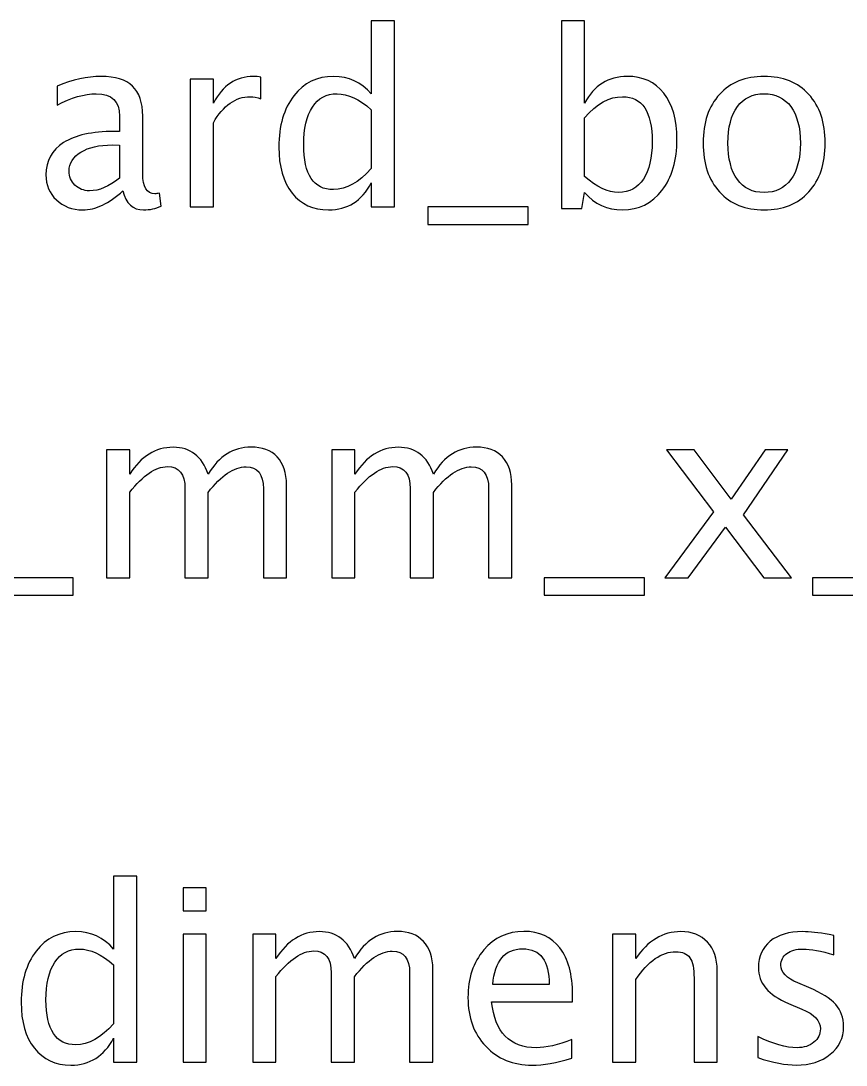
# Model space of a CAD drawing. Header units: centimetres. Extents: x -21.1 to 20.5, y -19 to 20.1.
# Drawn here: x -0.81 to 3.53, y 14.66 to 20.15 of the extents above; entities that cross this region are included whole.
import ezdxf

# ---------------------------------------------------------------- set-up
doc = ezdxf.new("R2010")
doc.units = ezdxf.units.CM
doc.header["$MEASUREMENT"] = 0
doc.layers.add('Layer 1', color=7, linetype='Continuous')

msp = doc.modelspace()

# ---------------------------------------------------------------- linework, layer by layer
at = {"layer": 'Layer 1'}
for points, knots in [([(1.03008, 19.17044), (1.03008, 19.17044), (1.03008, 19.29681), (1.03008, 19.29681), (1.03008, 19.29681), (0.98034, 19.2024), (0.90541, 19.1552), (0.80529, 19.1552), (0.80529, 19.1552), (0.72401, 19.1552), (0.66009, 19.18462), (0.61352, 19.24368), (0.61352, 19.24368), (0.56695, 19.30273), (0.54367, 19.38338), (0.54367, 19.48561), (0.54367, 19.48561), (0.54367, 19.59737), (0.57013, 19.68733), (0.62283, 19.75549), (0.62283, 19.75549), (0.67575, 19.82343), (0.74518, 19.85751), (0.83133, 19.85751), (0.83133, 19.85751), (0.91112, 19.85751), (0.97759, 19.82703), (1.03008, 19.76586), (1.03008, 19.76586), (1.03008, 19.76586), (1.03008, 20.14961), (1.03008, 20.14961), (1.03008, 20.14961), (1.03008, 20.14961), (1.152, 20.14961), (1.152, 20.14961), (1.152, 20.14961), (1.152, 20.14961), (1.152, 19.17044), (1.152, 19.17044), (1.152, 19.17044), (1.152, 19.17044), (1.03008, 19.17044), (1.03008, 19.17044)], [0, 0, 0, 0, 0.0833333, 0.0833333, 0.0833333, 0.0833333, 0.1666667, 0.1666667, 0.1666667, 0.1666667, 0.25, 0.25, 0.25, 0.25, 0.3333333, 0.3333333, 0.3333333, 0.3333333, 0.4166667, 0.4166667, 0.4166667, 0.4166667, 0.5, 0.5, 0.5, 0.5, 0.5833333, 0.5833333, 0.5833333, 0.5833333, 0.6666667, 0.6666667, 0.6666667, 0.6666667, 0.75, 0.75, 0.75, 0.75, 0.8333333, 0.8333333, 0.8333333, 0.8333333, 1, 1, 1, 1]), ([(2.03126, 19.16282), (2.03126, 19.16282), (2.03126, 20.14961), (2.03126, 20.14961), (2.03126, 20.14961), (2.03126, 20.14961), (2.15318, 20.14961), (2.15318, 20.14961), (2.15318, 20.14961), (2.15318, 20.14961), (2.15318, 19.71633), (2.15318, 19.71633), (2.15318, 19.71633), (2.20313, 19.81052), (2.27828, 19.85751), (2.37839, 19.85751), (2.37839, 19.85751), (2.45946, 19.85751), (2.52317, 19.82809), (2.56974, 19.76903), (2.56974, 19.76903), (2.61631, 19.70998), (2.63959, 19.62933), (2.63959, 19.5271), (2.63959, 19.5271), (2.63959, 19.41576), (2.61313, 19.3258), (2.56043, 19.25765), (2.56043, 19.25765), (2.50772, 19.18928), (2.4383, 19.1552), (2.35236, 19.1552), (2.35236, 19.1552), (2.27256, 19.1552), (2.2061, 19.18568), (2.15318, 19.24685), (2.15318, 19.24685), (2.15318, 19.24685), (2.13836, 19.16282), (2.13836, 19.16282), (2.13836, 19.16282), (2.13836, 19.16282), (2.03126, 19.16282), (2.03126, 19.16282)], [0, 0, 0, 0, 0.0833333, 0.0833333, 0.0833333, 0.0833333, 0.1666667, 0.1666667, 0.1666667, 0.1666667, 0.25, 0.25, 0.25, 0.25, 0.3333333, 0.3333333, 0.3333333, 0.3333333, 0.4166667, 0.4166667, 0.4166667, 0.4166667, 0.5, 0.5, 0.5, 0.5, 0.5833333, 0.5833333, 0.5833333, 0.5833333, 0.6666667, 0.6666667, 0.6666667, 0.6666667, 0.75, 0.75, 0.75, 0.75, 0.8333333, 0.8333333, 0.8333333, 0.8333333, 1, 1, 1, 1]), ([(-0.27696, 19.25617), (-0.35019, 19.18886), (-0.42068, 19.1552), (-0.48841, 19.1552), (-0.48841, 19.1552), (-0.54408, 19.1552), (-0.59044, 19.17256), (-0.62705, 19.20748), (-0.62705, 19.20748), (-0.66388, 19.24241), (-0.6823, 19.28643), (-0.6823, 19.33956), (-0.6823, 19.33956), (-0.6823, 19.41301), (-0.6514, 19.46953), (-0.58959, 19.5089), (-0.58959, 19.5089), (-0.52778, 19.54827), (-0.43909, 19.56795), (-0.32352, 19.56795), (-0.32352, 19.56795), (-0.32352, 19.56795), (-0.29495, 19.56795), (-0.29495, 19.56795), (-0.29495, 19.56795), (-0.29495, 19.56795), (-0.29495, 19.64902), (-0.29495, 19.64902), (-0.29495, 19.64902), (-0.29495, 19.72712), (-0.33559, 19.76607), (-0.41708, 19.76607), (-0.41708, 19.76607), (-0.48016, 19.76607), (-0.54916, 19.74617), (-0.62388, 19.70638), (-0.62388, 19.70638), (-0.62388, 19.70638), (-0.62388, 19.80671), (-0.62388, 19.80671), (-0.62388, 19.80671), (-0.54175, 19.84058), (-0.46428, 19.85751), (-0.39168, 19.85751), (-0.39168, 19.85751), (-0.31696, 19.85751), (-0.26172, 19.84058), (-0.22637, 19.8065), (-0.22637, 19.8065), (-0.19081, 19.77242), (-0.17303, 19.71993), (-0.17303, 19.64902), (-0.17303, 19.64902), (-0.17303, 19.64902), (-0.17303, 19.34485), (-0.17303, 19.34485), (-0.17303, 19.34485), (-0.17303, 19.27522), (-0.15165, 19.24029), (-0.10868, 19.24029), (-0.10868, 19.24029), (-0.10339, 19.24029), (-0.09556, 19.24114), (-0.08519, 19.24283), (-0.08519, 19.24283), (-0.08519, 19.24283), (-0.07651, 19.1751), (-0.07651, 19.1751), (-0.07651, 19.1751), (-0.10424, 19.16176), (-0.13472, 19.1552), (-0.16816, 19.1552), (-0.16816, 19.1552), (-0.2251, 19.1552), (-0.26129, 19.18886), (-0.27696, 19.25617)], [0, 0, 0, 0, 0.05, 0.05, 0.05, 0.05, 0.1, 0.1, 0.1, 0.1, 0.15, 0.15, 0.15, 0.15, 0.2, 0.2, 0.2, 0.2, 0.25, 0.25, 0.25, 0.25, 0.3, 0.3, 0.3, 0.3, 0.35, 0.35, 0.35, 0.35, 0.4, 0.4, 0.4, 0.4, 0.45, 0.45, 0.45, 0.45, 0.5, 0.5, 0.5, 0.5, 0.55, 0.55, 0.55, 0.55, 0.6, 0.6, 0.6, 0.6, 0.65, 0.65, 0.65, 0.65, 0.7, 0.7, 0.7, 0.7, 0.75, 0.75, 0.75, 0.75, 0.8, 0.8, 0.8, 0.8, 0.85, 0.85, 0.85, 0.85, 0.9, 0.9, 0.9, 0.9, 1, 1, 1, 1]), ([(0.07737, 19.17044), (0.07737, 19.17044), (0.07737, 19.84354), (0.07737, 19.84354), (0.07737, 19.84354), (0.07737, 19.84354), (0.19929, 19.84354), (0.19929, 19.84354), (0.19929, 19.84354), (0.19929, 19.84354), (0.19929, 19.71633), (0.19929, 19.71633), (0.19929, 19.71633), (0.24776, 19.81052), (0.31804, 19.85751), (0.41032, 19.85751), (0.41032, 19.85751), (0.42281, 19.85751), (0.43593, 19.85645), (0.44948, 19.85434), (0.44948, 19.85434), (0.44948, 19.85434), (0.44948, 19.74025), (0.44948, 19.74025), (0.44948, 19.74025), (0.42831, 19.74723), (0.40969, 19.75083), (0.3936, 19.75083), (0.3936, 19.75083), (0.31613, 19.75083), (0.25136, 19.70511), (0.19929, 19.61346), (0.19929, 19.61346), (0.19929, 19.61346), (0.19929, 19.17044), (0.19929, 19.17044), (0.19929, 19.17044), (0.19929, 19.17044), (0.07737, 19.17044), (0.07737, 19.17044)], [0, 0, 0, 0, 0.0909091, 0.0909091, 0.0909091, 0.0909091, 0.1818182, 0.1818182, 0.1818182, 0.1818182, 0.2727273, 0.2727273, 0.2727273, 0.2727273, 0.3636364, 0.3636364, 0.3636364, 0.3636364, 0.4545455, 0.4545455, 0.4545455, 0.4545455, 0.5454545, 0.5454545, 0.5454545, 0.5454545, 0.6363636, 0.6363636, 0.6363636, 0.6363636, 0.7272727, 0.7272727, 0.7272727, 0.7272727, 0.8181818, 0.8181818, 0.8181818, 0.8181818, 1, 1, 1, 1]), ([(3.09848, 19.1552), (2.99963, 19.1552), (2.92132, 19.18674), (2.86374, 19.24982), (2.86374, 19.24982), (2.80596, 19.31289), (2.77717, 19.39862), (2.77717, 19.50678), (2.77717, 19.50678), (2.77717, 19.61473), (2.80596, 19.70024), (2.86374, 19.76311), (2.86374, 19.76311), (2.92132, 19.82597), (2.99963, 19.85751), (3.09848, 19.85751), (3.09848, 19.85751), (3.19733, 19.85751), (3.27565, 19.82597), (3.33322, 19.76311), (3.33322, 19.76311), (3.391, 19.70024), (3.41979, 19.61473), (3.41979, 19.50678), (3.41979, 19.50678), (3.41979, 19.39862), (3.391, 19.31289), (3.33322, 19.24982), (3.33322, 19.24982), (3.27565, 19.18674), (3.19733, 19.1552), (3.09848, 19.1552)], [0, 0, 0, 0, 0.1111111, 0.1111111, 0.1111111, 0.1111111, 0.2222222, 0.2222222, 0.2222222, 0.2222222, 0.3333333, 0.3333333, 0.3333333, 0.3333333, 0.4444444, 0.4444444, 0.4444444, 0.4444444, 0.5555556, 0.5555556, 0.5555556, 0.5555556, 0.6666667, 0.6666667, 0.6666667, 0.6666667, 0.7777778, 0.7777778, 0.7777778, 0.7777778, 1, 1, 1, 1]), ([(1.03008, 19.68246), (0.96679, 19.73813), (0.90689, 19.76607), (0.85016, 19.76607), (0.85016, 19.76607), (0.79428, 19.76607), (0.7511, 19.74279), (0.72041, 19.69601), (0.72041, 19.69601), (0.68972, 19.64944), (0.67448, 19.5834), (0.67448, 19.49789), (0.67448, 19.49789), (0.67448, 19.34062), (0.72655, 19.26188), (0.8309, 19.26188), (0.8309, 19.26188), (0.89864, 19.26188), (0.9651, 19.29892), (1.03008, 19.37279), (1.03008, 19.37279), (1.03008, 19.37279), (1.03008, 19.68246), (1.03008, 19.68246)], [0, 0, 0, 0, 0.1428571, 0.1428571, 0.1428571, 0.1428571, 0.2857143, 0.2857143, 0.2857143, 0.2857143, 0.4285714, 0.4285714, 0.4285714, 0.4285714, 0.5714286, 0.5714286, 0.5714286, 0.5714286, 0.7142857, 0.7142857, 0.7142857, 0.7142857, 1, 1, 1, 1]), ([(2.15318, 19.33088), (2.21605, 19.27479), (2.27595, 19.24664), (2.33289, 19.24664), (2.33289, 19.24664), (2.38898, 19.24664), (2.43237, 19.27014), (2.46285, 19.31691), (2.46285, 19.31691), (2.49354, 19.36369), (2.50878, 19.42952), (2.50878, 19.51461), (2.50878, 19.51461), (2.50878, 19.67209), (2.45671, 19.75083), (2.35257, 19.75083), (2.35257, 19.75083), (2.28441, 19.75083), (2.21795, 19.714), (2.15318, 19.64013), (2.15318, 19.64013), (2.15318, 19.64013), (2.15318, 19.33088), (2.15318, 19.33088)], [0, 0, 0, 0, 0.1428571, 0.1428571, 0.1428571, 0.1428571, 0.2857143, 0.2857143, 0.2857143, 0.2857143, 0.4285714, 0.4285714, 0.4285714, 0.4285714, 0.5714286, 0.5714286, 0.5714286, 0.5714286, 0.7142857, 0.7142857, 0.7142857, 0.7142857, 1, 1, 1, 1]), ([(3.09827, 19.24664), (3.15859, 19.24664), (3.20558, 19.26929), (3.23903, 19.3148), (3.23903, 19.3148), (3.27226, 19.36009), (3.28898, 19.42423), (3.28898, 19.50678), (3.28898, 19.50678), (3.28898, 19.58912), (3.27226, 19.65304), (3.23903, 19.69834), (3.23903, 19.69834), (3.20558, 19.74342), (3.15859, 19.76607), (3.09827, 19.76607), (3.09827, 19.76607), (3.03773, 19.76607), (2.99074, 19.74342), (2.95772, 19.69834), (2.95772, 19.69834), (2.92449, 19.65304), (2.90798, 19.58912), (2.90798, 19.50678), (2.90798, 19.50678), (2.90798, 19.42423), (2.92449, 19.36009), (2.95772, 19.3148), (2.95772, 19.3148), (2.99074, 19.26929), (3.03773, 19.24664), (3.09827, 19.24664)], [0, 0, 0, 0, 0.1111111, 0.1111111, 0.1111111, 0.1111111, 0.2222222, 0.2222222, 0.2222222, 0.2222222, 0.3333333, 0.3333333, 0.3333333, 0.3333333, 0.4444444, 0.4444444, 0.4444444, 0.4444444, 0.5555556, 0.5555556, 0.5555556, 0.5555556, 0.6666667, 0.6666667, 0.6666667, 0.6666667, 0.7777778, 0.7777778, 0.7777778, 0.7777778, 1, 1, 1, 1]), ([(-0.29495, 19.32263), (-0.29495, 19.32263), (-0.29495, 19.49556), (-0.29495, 19.49556), (-0.29495, 19.49556), (-0.29495, 19.49556), (-0.33411, 19.49683), (-0.33411, 19.49683), (-0.33411, 19.49683), (-0.40184, 19.49683), (-0.45645, 19.48434), (-0.49815, 19.45937), (-0.49815, 19.45937), (-0.53964, 19.43418), (-0.56038, 19.40095), (-0.56038, 19.35946), (-0.56038, 19.35946), (-0.56038, 19.33046), (-0.55001, 19.30591), (-0.52948, 19.2858), (-0.52948, 19.2858), (-0.50873, 19.26569), (-0.48354, 19.25553), (-0.4537, 19.25553), (-0.4537, 19.25553), (-0.4029, 19.25553), (-0.34998, 19.27797), (-0.29495, 19.32263)], [0, 0, 0, 0, 0.125, 0.125, 0.125, 0.125, 0.25, 0.25, 0.25, 0.25, 0.375, 0.375, 0.375, 0.375, 0.5, 0.5, 0.5, 0.5, 0.625, 0.625, 0.625, 0.625, 0.75, 0.75, 0.75, 0.75, 1, 1, 1, 1]), ([(1.32768, 19.079), (1.32768, 19.079), (1.32768, 19.17044), (1.32768, 19.17044), (1.32768, 19.17044), (1.32768, 19.17044), (1.856, 19.17044), (1.856, 19.17044), (1.856, 19.17044), (1.856, 19.17044), (1.856, 19.079), (1.856, 19.079), (1.856, 19.079), (1.856, 19.079), (1.32768, 19.079), (1.32768, 19.079)], [0, 0, 0, 0, 0.2, 0.2, 0.2, 0.2, 0.4, 0.4, 0.4, 0.4, 0.6, 0.6, 0.6, 0.6, 1, 1, 1, 1]), ([(-0.36313, 17.21887), (-0.36313, 17.21887), (-0.36313, 17.89197), (-0.36313, 17.89197), (-0.36313, 17.89197), (-0.36313, 17.89197), (-0.24121, 17.89197), (-0.24121, 17.89197), (-0.24121, 17.89197), (-0.24121, 17.89197), (-0.24121, 17.76476), (-0.24121, 17.76476), (-0.24121, 17.76476), (-0.18173, 17.85895), (-0.10553, 17.90594), (-0.01219, 17.90594), (-0.01219, 17.90594), (0.07777, 17.90594), (0.13894, 17.85895), (0.17154, 17.76476), (0.17154, 17.76476), (0.22933, 17.8598), (0.30468, 17.90721), (0.39718, 17.90721), (0.39718, 17.90721), (0.45623, 17.90721), (0.50216, 17.88985), (0.53497, 17.85493), (0.53497, 17.85493), (0.56778, 17.82), (0.58429, 17.77111), (0.58429, 17.70824), (0.58429, 17.70824), (0.58429, 17.70824), (0.58429, 17.21887), (0.58429, 17.21887), (0.58429, 17.21887), (0.58429, 17.21887), (0.46237, 17.21887), (0.46237, 17.21887), (0.46237, 17.21887), (0.46237, 17.21887), (0.46237, 17.68814), (0.46237, 17.68814), (0.46237, 17.68814), (0.46237, 17.76476), (0.43189, 17.80307), (0.37093, 17.80307), (0.37093, 17.80307), (0.30764, 17.80307), (0.24118, 17.75841), (0.17154, 17.66887), (0.17154, 17.66887), (0.17154, 17.66887), (0.17154, 17.21887), (0.17154, 17.21887), (0.17154, 17.21887), (0.17154, 17.21887), (0.04962, 17.21887), (0.04962, 17.21887), (0.04962, 17.21887), (0.04962, 17.21887), (0.04962, 17.68856), (0.04962, 17.68856), (0.04962, 17.68856), (0.04962, 17.76582), (0.01872, 17.80434), (-0.0433, 17.80434), (-0.0433, 17.80434), (-0.1049, 17.80434), (-0.17094, 17.75947), (-0.24121, 17.66951), (-0.24121, 17.66951), (-0.24121, 17.66951), (-0.24121, 17.21887), (-0.24121, 17.21887), (-0.24121, 17.21887), (-0.24121, 17.21887), (-0.36313, 17.21887), (-0.36313, 17.21887)], [0, 0, 0, 0, 0.047619, 0.047619, 0.047619, 0.047619, 0.0952381, 0.0952381, 0.0952381, 0.0952381, 0.1428571, 0.1428571, 0.1428571, 0.1428571, 0.1904762, 0.1904762, 0.1904762, 0.1904762, 0.2380952, 0.2380952, 0.2380952, 0.2380952, 0.2857143, 0.2857143, 0.2857143, 0.2857143, 0.3333333, 0.3333333, 0.3333333, 0.3333333, 0.3809524, 0.3809524, 0.3809524, 0.3809524, 0.4285714, 0.4285714, 0.4285714, 0.4285714, 0.4761905, 0.4761905, 0.4761905, 0.4761905, 0.5238095, 0.5238095, 0.5238095, 0.5238095, 0.5714286, 0.5714286, 0.5714286, 0.5714286, 0.6190476, 0.6190476, 0.6190476, 0.6190476, 0.6666667, 0.6666667, 0.6666667, 0.6666667, 0.7142857, 0.7142857, 0.7142857, 0.7142857, 0.7619048, 0.7619048, 0.7619048, 0.7619048, 0.8095238, 0.8095238, 0.8095238, 0.8095238, 0.8571429, 0.8571429, 0.8571429, 0.8571429, 0.9047619, 0.9047619, 0.9047619, 0.9047619, 1, 1, 1, 1]), ([(0.82263, 17.21887), (0.82263, 17.21887), (0.82263, 17.89197), (0.82263, 17.89197), (0.82263, 17.89197), (0.82263, 17.89197), (0.94455, 17.89197), (0.94455, 17.89197), (0.94455, 17.89197), (0.94455, 17.89197), (0.94455, 17.76476), (0.94455, 17.76476), (0.94455, 17.76476), (1.00403, 17.85895), (1.08023, 17.90594), (1.17357, 17.90594), (1.17357, 17.90594), (1.26353, 17.90594), (1.3247, 17.85895), (1.3573, 17.76476), (1.3573, 17.76476), (1.41509, 17.8598), (1.49044, 17.90721), (1.58294, 17.90721), (1.58294, 17.90721), (1.64199, 17.90721), (1.68792, 17.88985), (1.72073, 17.85493), (1.72073, 17.85493), (1.75354, 17.82), (1.77005, 17.77111), (1.77005, 17.70824), (1.77005, 17.70824), (1.77005, 17.70824), (1.77005, 17.21887), (1.77005, 17.21887), (1.77005, 17.21887), (1.77005, 17.21887), (1.64813, 17.21887), (1.64813, 17.21887), (1.64813, 17.21887), (1.64813, 17.21887), (1.64813, 17.68814), (1.64813, 17.68814), (1.64813, 17.68814), (1.64813, 17.76476), (1.61765, 17.80307), (1.55669, 17.80307), (1.55669, 17.80307), (1.4934, 17.80307), (1.42694, 17.75841), (1.3573, 17.66887), (1.3573, 17.66887), (1.3573, 17.66887), (1.3573, 17.21887), (1.3573, 17.21887), (1.3573, 17.21887), (1.3573, 17.21887), (1.23538, 17.21887), (1.23538, 17.21887), (1.23538, 17.21887), (1.23538, 17.21887), (1.23538, 17.68856), (1.23538, 17.68856), (1.23538, 17.68856), (1.23538, 17.76582), (1.20448, 17.80434), (1.14246, 17.80434), (1.14246, 17.80434), (1.08086, 17.80434), (1.01482, 17.75947), (0.94455, 17.66951), (0.94455, 17.66951), (0.94455, 17.66951), (0.94455, 17.21887), (0.94455, 17.21887), (0.94455, 17.21887), (0.94455, 17.21887), (0.82263, 17.21887), (0.82263, 17.21887)], [0, 0, 0, 0, 0.047619, 0.047619, 0.047619, 0.047619, 0.0952381, 0.0952381, 0.0952381, 0.0952381, 0.1428571, 0.1428571, 0.1428571, 0.1428571, 0.1904762, 0.1904762, 0.1904762, 0.1904762, 0.2380952, 0.2380952, 0.2380952, 0.2380952, 0.2857143, 0.2857143, 0.2857143, 0.2857143, 0.3333333, 0.3333333, 0.3333333, 0.3333333, 0.3809524, 0.3809524, 0.3809524, 0.3809524, 0.4285714, 0.4285714, 0.4285714, 0.4285714, 0.4761905, 0.4761905, 0.4761905, 0.4761905, 0.5238095, 0.5238095, 0.5238095, 0.5238095, 0.5714286, 0.5714286, 0.5714286, 0.5714286, 0.6190476, 0.6190476, 0.6190476, 0.6190476, 0.6666667, 0.6666667, 0.6666667, 0.6666667, 0.7142857, 0.7142857, 0.7142857, 0.7142857, 0.7619048, 0.7619048, 0.7619048, 0.7619048, 0.8095238, 0.8095238, 0.8095238, 0.8095238, 0.8571429, 0.8571429, 0.8571429, 0.8571429, 0.9047619, 0.9047619, 0.9047619, 0.9047619, 1, 1, 1, 1]), ([(2.57608, 17.21887), (2.57608, 17.21887), (2.83241, 17.56622), (2.83241, 17.56622), (2.83241, 17.56622), (2.83241, 17.56622), (2.5837, 17.89197), (2.5837, 17.89197), (2.5837, 17.89197), (2.5837, 17.89197), (2.72912, 17.89197), (2.72912, 17.89197), (2.72912, 17.89197), (2.72912, 17.89197), (2.92554, 17.63268), (2.92554, 17.63268), (2.92554, 17.63268), (2.92554, 17.63268), (3.10334, 17.89197), (3.10334, 17.89197), (3.10334, 17.89197), (3.10334, 17.89197), (3.22251, 17.89197), (3.22251, 17.89197), (3.22251, 17.89197), (3.22251, 17.89197), (2.98968, 17.55055), (2.98968, 17.55055), (2.98968, 17.55055), (2.98968, 17.55055), (3.24283, 17.21887), (3.24283, 17.21887), (3.24283, 17.21887), (3.24283, 17.21887), (3.09742, 17.21887), (3.09742, 17.21887), (3.09742, 17.21887), (3.09742, 17.21887), (2.89464, 17.48557), (2.89464, 17.48557), (2.89464, 17.48557), (2.89464, 17.48557), (2.69842, 17.21887), (2.69842, 17.21887), (2.69842, 17.21887), (2.69842, 17.21887), (2.57608, 17.21887), (2.57608, 17.21887)], [0, 0, 0, 0, 0.0769231, 0.0769231, 0.0769231, 0.0769231, 0.1538462, 0.1538462, 0.1538462, 0.1538462, 0.2307692, 0.2307692, 0.2307692, 0.2307692, 0.3076923, 0.3076923, 0.3076923, 0.3076923, 0.3846154, 0.3846154, 0.3846154, 0.3846154, 0.4615385, 0.4615385, 0.4615385, 0.4615385, 0.5384615, 0.5384615, 0.5384615, 0.5384615, 0.6153846, 0.6153846, 0.6153846, 0.6153846, 0.6923077, 0.6923077, 0.6923077, 0.6923077, 0.7692308, 0.7692308, 0.7692308, 0.7692308, 0.8461538, 0.8461538, 0.8461538, 0.8461538, 1, 1, 1, 1]), ([(-1.06671, 17.12743), (-1.06671, 17.12743), (-1.06671, 17.21887), (-1.06671, 17.21887), (-1.06671, 17.21887), (-1.06671, 17.21887), (-0.53839, 17.21887), (-0.53839, 17.21887), (-0.53839, 17.21887), (-0.53839, 17.21887), (-0.53839, 17.12743), (-0.53839, 17.12743), (-0.53839, 17.12743), (-0.53839, 17.12743), (-1.06671, 17.12743), (-1.06671, 17.12743)], [0, 0, 0, 0, 0.2, 0.2, 0.2, 0.2, 0.4, 0.4, 0.4, 0.4, 0.6, 0.6, 0.6, 0.6, 1, 1, 1, 1]), ([(1.93981, 17.12743), (1.93981, 17.12743), (1.93981, 17.21887), (1.93981, 17.21887), (1.93981, 17.21887), (1.93981, 17.21887), (2.46813, 17.21887), (2.46813, 17.21887), (2.46813, 17.21887), (2.46813, 17.21887), (2.46813, 17.12743), (2.46813, 17.12743), (2.46813, 17.12743), (2.46813, 17.12743), (1.93981, 17.12743), (1.93981, 17.12743)], [0, 0, 0, 0, 0.2, 0.2, 0.2, 0.2, 0.4, 0.4, 0.4, 0.4, 0.6, 0.6, 0.6, 0.6, 1, 1, 1, 1]), ([(3.35374, 17.12743), (3.35374, 17.12743), (3.35374, 17.21887), (3.35374, 17.21887), (3.35374, 17.21887), (3.35374, 17.21887), (3.88206, 17.21887), (3.88206, 17.21887), (3.88206, 17.21887), (3.88206, 17.21887), (3.88206, 17.12743), (3.88206, 17.12743), (3.88206, 17.12743), (3.88206, 17.12743), (3.35374, 17.12743), (3.35374, 17.12743)], [0, 0, 0, 0, 0.2, 0.2, 0.2, 0.2, 0.4, 0.4, 0.4, 0.4, 0.6, 0.6, 0.6, 0.6, 1, 1, 1, 1]), ([(-0.32639, 14.67044), (-0.32639, 14.67044), (-0.32639, 14.79681), (-0.32639, 14.79681), (-0.32639, 14.79681), (-0.37613, 14.7024), (-0.45106, 14.6552), (-0.55118, 14.6552), (-0.55118, 14.6552), (-0.63246, 14.6552), (-0.69638, 14.68462), (-0.74295, 14.74368), (-0.74295, 14.74368), (-0.78952, 14.80273), (-0.8128, 14.88338), (-0.8128, 14.98561), (-0.8128, 14.98561), (-0.8128, 15.09737), (-0.78634, 15.18733), (-0.73364, 15.25549), (-0.73364, 15.25549), (-0.68072, 15.32343), (-0.61129, 15.35751), (-0.52514, 15.35751), (-0.52514, 15.35751), (-0.44535, 15.35751), (-0.37888, 15.32703), (-0.32639, 15.26586), (-0.32639, 15.26586), (-0.32639, 15.26586), (-0.32639, 15.64961), (-0.32639, 15.64961), (-0.32639, 15.64961), (-0.32639, 15.64961), (-0.20447, 15.64961), (-0.20447, 15.64961), (-0.20447, 15.64961), (-0.20447, 15.64961), (-0.20447, 14.67044), (-0.20447, 14.67044), (-0.20447, 14.67044), (-0.20447, 14.67044), (-0.32639, 14.67044), (-0.32639, 14.67044)], [0, 0, 0, 0, 0.0833333, 0.0833333, 0.0833333, 0.0833333, 0.1666667, 0.1666667, 0.1666667, 0.1666667, 0.25, 0.25, 0.25, 0.25, 0.3333333, 0.3333333, 0.3333333, 0.3333333, 0.4166667, 0.4166667, 0.4166667, 0.4166667, 0.5, 0.5, 0.5, 0.5, 0.5833333, 0.5833333, 0.5833333, 0.5833333, 0.6666667, 0.6666667, 0.6666667, 0.6666667, 0.75, 0.75, 0.75, 0.75, 0.8333333, 0.8333333, 0.8333333, 0.8333333, 1, 1, 1, 1]), ([(0.03979, 15.46673), (0.03979, 15.46673), (0.03979, 15.58865), (0.03979, 15.58865), (0.03979, 15.58865), (0.03979, 15.58865), (0.16171, 15.58865), (0.16171, 15.58865), (0.16171, 15.58865), (0.16171, 15.58865), (0.16171, 15.46673), (0.16171, 15.46673), (0.16171, 15.46673), (0.16171, 15.46673), (0.03979, 15.46673), (0.03979, 15.46673)], [0, 0, 0, 0, 0.2, 0.2, 0.2, 0.2, 0.4, 0.4, 0.4, 0.4, 0.6, 0.6, 0.6, 0.6, 1, 1, 1, 1]), ([(0.03979, 14.67044), (0.03979, 14.67044), (0.03979, 15.34354), (0.03979, 15.34354), (0.03979, 15.34354), (0.03979, 15.34354), (0.16171, 15.34354), (0.16171, 15.34354), (0.16171, 15.34354), (0.16171, 15.34354), (0.16171, 14.67044), (0.16171, 14.67044), (0.16171, 14.67044), (0.16171, 14.67044), (0.03979, 14.67044), (0.03979, 14.67044)], [0, 0, 0, 0, 0.2, 0.2, 0.2, 0.2, 0.4, 0.4, 0.4, 0.4, 0.6, 0.6, 0.6, 0.6, 1, 1, 1, 1]), ([(0.40682, 14.67044), (0.40682, 14.67044), (0.40682, 15.34354), (0.40682, 15.34354), (0.40682, 15.34354), (0.40682, 15.34354), (0.52874, 15.34354), (0.52874, 15.34354), (0.52874, 15.34354), (0.52874, 15.34354), (0.52874, 15.21633), (0.52874, 15.21633), (0.52874, 15.21633), (0.58822, 15.31052), (0.66442, 15.35751), (0.75776, 15.35751), (0.75776, 15.35751), (0.84772, 15.35751), (0.90889, 15.31052), (0.94149, 15.21633), (0.94149, 15.21633), (0.99928, 15.31137), (1.07463, 15.35878), (1.16713, 15.35878), (1.16713, 15.35878), (1.22618, 15.35878), (1.27211, 15.34142), (1.30492, 15.3065), (1.30492, 15.3065), (1.33773, 15.27157), (1.35424, 15.22268), (1.35424, 15.15981), (1.35424, 15.15981), (1.35424, 15.15981), (1.35424, 14.67044), (1.35424, 14.67044), (1.35424, 14.67044), (1.35424, 14.67044), (1.23232, 14.67044), (1.23232, 14.67044), (1.23232, 14.67044), (1.23232, 14.67044), (1.23232, 15.13971), (1.23232, 15.13971), (1.23232, 15.13971), (1.23232, 15.21633), (1.20184, 15.25464), (1.14088, 15.25464), (1.14088, 15.25464), (1.07759, 15.25464), (1.01113, 15.20998), (0.94149, 15.12044), (0.94149, 15.12044), (0.94149, 15.12044), (0.94149, 14.67044), (0.94149, 14.67044), (0.94149, 14.67044), (0.94149, 14.67044), (0.81957, 14.67044), (0.81957, 14.67044), (0.81957, 14.67044), (0.81957, 14.67044), (0.81957, 15.14013), (0.81957, 15.14013), (0.81957, 15.14013), (0.81957, 15.21739), (0.78867, 15.25591), (0.72665, 15.25591), (0.72665, 15.25591), (0.66505, 15.25591), (0.59901, 15.21104), (0.52874, 15.12108), (0.52874, 15.12108), (0.52874, 15.12108), (0.52874, 14.67044), (0.52874, 14.67044), (0.52874, 14.67044), (0.52874, 14.67044), (0.40682, 14.67044), (0.40682, 14.67044)], [0, 0, 0, 0, 0.047619, 0.047619, 0.047619, 0.047619, 0.0952381, 0.0952381, 0.0952381, 0.0952381, 0.1428571, 0.1428571, 0.1428571, 0.1428571, 0.1904762, 0.1904762, 0.1904762, 0.1904762, 0.2380952, 0.2380952, 0.2380952, 0.2380952, 0.2857143, 0.2857143, 0.2857143, 0.2857143, 0.3333333, 0.3333333, 0.3333333, 0.3333333, 0.3809524, 0.3809524, 0.3809524, 0.3809524, 0.4285714, 0.4285714, 0.4285714, 0.4285714, 0.4761905, 0.4761905, 0.4761905, 0.4761905, 0.5238095, 0.5238095, 0.5238095, 0.5238095, 0.5714286, 0.5714286, 0.5714286, 0.5714286, 0.6190476, 0.6190476, 0.6190476, 0.6190476, 0.6666667, 0.6666667, 0.6666667, 0.6666667, 0.7142857, 0.7142857, 0.7142857, 0.7142857, 0.7619048, 0.7619048, 0.7619048, 0.7619048, 0.8095238, 0.8095238, 0.8095238, 0.8095238, 0.8571429, 0.8571429, 0.8571429, 0.8571429, 0.9047619, 0.9047619, 0.9047619, 0.9047619, 1, 1, 1, 1]), ([(2.08661, 14.69203), (2.0047, 14.66748), (1.93463, 14.6552), (1.87621, 14.6552), (1.87621, 14.6552), (1.77652, 14.6552), (1.69545, 14.68822), (1.63301, 14.75405), (1.63301, 14.75405), (1.57057, 14.81988), (1.53924, 14.90518), (1.53924, 15.01017), (1.53924, 15.01017), (1.53924, 15.11198), (1.56676, 15.19559), (1.622, 15.26099), (1.622, 15.26099), (1.67725, 15.32618), (1.74794, 15.35878), (1.83409, 15.35878), (1.83409, 15.35878), (1.91558, 15.35878), (1.97866, 15.32978), (2.02311, 15.27179), (2.02311, 15.27179), (2.06756, 15.21379), (2.08979, 15.13166), (2.08979, 15.02519), (2.08979, 15.02519), (2.08979, 15.02519), (2.08915, 14.98794), (2.08915, 14.98794), (2.08915, 14.98794), (2.08915, 14.98794), (1.6637, 14.98794), (1.6637, 14.98794), (1.6637, 14.98794), (1.68148, 14.82707), (1.76001, 14.74664), (1.89907, 14.74664), (1.89907, 14.74664), (1.95009, 14.74664), (2.01253, 14.76103), (2.08661, 14.78982), (2.08661, 14.78982), (2.08661, 14.78982), (2.08661, 14.69203), (2.08661, 14.69203)], [0, 0, 0, 0, 0.0769231, 0.0769231, 0.0769231, 0.0769231, 0.1538462, 0.1538462, 0.1538462, 0.1538462, 0.2307692, 0.2307692, 0.2307692, 0.2307692, 0.3076923, 0.3076923, 0.3076923, 0.3076923, 0.3846154, 0.3846154, 0.3846154, 0.3846154, 0.4615385, 0.4615385, 0.4615385, 0.4615385, 0.5384615, 0.5384615, 0.5384615, 0.5384615, 0.6153846, 0.6153846, 0.6153846, 0.6153846, 0.6923077, 0.6923077, 0.6923077, 0.6923077, 0.7692308, 0.7692308, 0.7692308, 0.7692308, 0.8461538, 0.8461538, 0.8461538, 0.8461538, 1, 1, 1, 1]), ([(2.30018, 14.67044), (2.30018, 14.67044), (2.30018, 15.34354), (2.30018, 15.34354), (2.30018, 15.34354), (2.30018, 15.34354), (2.4221, 15.34354), (2.4221, 15.34354), (2.4221, 15.34354), (2.4221, 15.34354), (2.4221, 15.21633), (2.4221, 15.21633), (2.4221, 15.21633), (2.48666, 15.31052), (2.56582, 15.35751), (2.65938, 15.35751), (2.65938, 15.35751), (2.71822, 15.35751), (2.765, 15.3391), (2.7995, 15.30205), (2.7995, 15.30205), (2.834, 15.26522), (2.85136, 15.21548), (2.85136, 15.15325), (2.85136, 15.15325), (2.85136, 15.15325), (2.85136, 14.67044), (2.85136, 14.67044), (2.85136, 14.67044), (2.85136, 14.67044), (2.72944, 14.67044), (2.72944, 14.67044), (2.72944, 14.67044), (2.72944, 14.67044), (2.72944, 15.11346), (2.72944, 15.11346), (2.72944, 15.11346), (2.72944, 15.16341), (2.72203, 15.19897), (2.70743, 15.22014), (2.70743, 15.22014), (2.69261, 15.24152), (2.66827, 15.2521), (2.63419, 15.2521), (2.63419, 15.2521), (2.55926, 15.2521), (2.48856, 15.20321), (2.4221, 15.10542), (2.4221, 15.10542), (2.4221, 15.10542), (2.4221, 14.67044), (2.4221, 14.67044), (2.4221, 14.67044), (2.4221, 14.67044), (2.30018, 14.67044), (2.30018, 14.67044)], [0, 0, 0, 0, 0.0666667, 0.0666667, 0.0666667, 0.0666667, 0.1333333, 0.1333333, 0.1333333, 0.1333333, 0.2, 0.2, 0.2, 0.2, 0.2666667, 0.2666667, 0.2666667, 0.2666667, 0.3333333, 0.3333333, 0.3333333, 0.3333333, 0.4, 0.4, 0.4, 0.4, 0.4666667, 0.4666667, 0.4666667, 0.4666667, 0.5333333, 0.5333333, 0.5333333, 0.5333333, 0.6, 0.6, 0.6, 0.6, 0.6666667, 0.6666667, 0.6666667, 0.6666667, 0.7333333, 0.7333333, 0.7333333, 0.7333333, 0.8, 0.8, 0.8, 0.8, 0.8666667, 0.8666667, 0.8666667, 0.8666667, 1, 1, 1, 1]), ([(3.0643, 14.69457), (3.0643, 14.69457), (3.0643, 14.80633), (3.0643, 14.80633), (3.0643, 14.80633), (3.1441, 14.76654), (3.21331, 14.74664), (3.27237, 14.74664), (3.27237, 14.74664), (3.30751, 14.74664), (3.33672, 14.75617), (3.35979, 14.77522), (3.35979, 14.77522), (3.38286, 14.79405), (3.3945, 14.81776), (3.3945, 14.84634), (3.3945, 14.84634), (3.3945, 14.88803), (3.36212, 14.92254), (3.29735, 14.94984), (3.29735, 14.94984), (3.29735, 14.94984), (3.22601, 14.98011), (3.22601, 14.98011), (3.22601, 14.98011), (3.12082, 15.02371), (3.06811, 15.08679), (3.06811, 15.1687), (3.06811, 15.1687), (3.06811, 15.22734), (3.08885, 15.27348), (3.13034, 15.30713), (3.13034, 15.30713), (3.17183, 15.34079), (3.22877, 15.35751), (3.30094, 15.35751), (3.30094, 15.35751), (3.33841, 15.35751), (3.38498, 15.35243), (3.44022, 15.34206), (3.44022, 15.34206), (3.44022, 15.34206), (3.46562, 15.33719), (3.46562, 15.33719), (3.46562, 15.33719), (3.46562, 15.33719), (3.46562, 15.23559), (3.46562, 15.23559), (3.46562, 15.23559), (3.39768, 15.25591), (3.34349, 15.26607), (3.30306, 15.26607), (3.30306, 15.26607), (3.2675, 15.26607), (3.23935, 15.25824), (3.21797, 15.24279), (3.21797, 15.24279), (3.1968, 15.22734), (3.18622, 15.20659), (3.18622, 15.18056), (3.18622, 15.18056), (3.18622, 15.14394), (3.21585, 15.11282), (3.27533, 15.08764), (3.27533, 15.08764), (3.27533, 15.08764), (3.33396, 15.06287), (3.33396, 15.06287), (3.33396, 15.06287), (3.40043, 15.03493), (3.44742, 15.0053), (3.47493, 14.97418), (3.47493, 14.97418), (3.50266, 14.94307), (3.51642, 14.90412), (3.51642, 14.85755), (3.51642, 14.85755), (3.51642, 14.7985), (3.49314, 14.75003), (3.44636, 14.71214), (3.44636, 14.71214), (3.39979, 14.67425), (3.3401, 14.6552), (3.2675, 14.6552), (3.2675, 14.6552), (3.21162, 14.6552), (3.1441, 14.66832), (3.0643, 14.69457)], [0, 0, 0, 0, 0.0434783, 0.0434783, 0.0434783, 0.0434783, 0.0869565, 0.0869565, 0.0869565, 0.0869565, 0.1304348, 0.1304348, 0.1304348, 0.1304348, 0.173913, 0.173913, 0.173913, 0.173913, 0.2173913, 0.2173913, 0.2173913, 0.2173913, 0.2608696, 0.2608696, 0.2608696, 0.2608696, 0.3043478, 0.3043478, 0.3043478, 0.3043478, 0.3478261, 0.3478261, 0.3478261, 0.3478261, 0.3913043, 0.3913043, 0.3913043, 0.3913043, 0.4347826, 0.4347826, 0.4347826, 0.4347826, 0.4782609, 0.4782609, 0.4782609, 0.4782609, 0.5217391, 0.5217391, 0.5217391, 0.5217391, 0.5652174, 0.5652174, 0.5652174, 0.5652174, 0.6086957, 0.6086957, 0.6086957, 0.6086957, 0.6521739, 0.6521739, 0.6521739, 0.6521739, 0.6956522, 0.6956522, 0.6956522, 0.6956522, 0.7391304, 0.7391304, 0.7391304, 0.7391304, 0.7826087, 0.7826087, 0.7826087, 0.7826087, 0.826087, 0.826087, 0.826087, 0.826087, 0.8695652, 0.8695652, 0.8695652, 0.8695652, 0.9130435, 0.9130435, 0.9130435, 0.9130435, 1, 1, 1, 1]), ([(-0.32639, 15.18246), (-0.38968, 15.23813), (-0.44958, 15.26607), (-0.50631, 15.26607), (-0.50631, 15.26607), (-0.56219, 15.26607), (-0.60537, 15.24279), (-0.63606, 15.19601), (-0.63606, 15.19601), (-0.66675, 15.14944), (-0.68199, 15.0834), (-0.68199, 14.99789), (-0.68199, 14.99789), (-0.68199, 14.84062), (-0.62992, 14.76188), (-0.52557, 14.76188), (-0.52557, 14.76188), (-0.45783, 14.76188), (-0.39137, 14.79892), (-0.32639, 14.87279), (-0.32639, 14.87279), (-0.32639, 14.87279), (-0.32639, 15.18246), (-0.32639, 15.18246)], [0, 0, 0, 0, 0.1428571, 0.1428571, 0.1428571, 0.1428571, 0.2857143, 0.2857143, 0.2857143, 0.2857143, 0.4285714, 0.4285714, 0.4285714, 0.4285714, 0.5714286, 0.5714286, 0.5714286, 0.5714286, 0.7142857, 0.7142857, 0.7142857, 0.7142857, 1, 1, 1, 1]), ([(1.67005, 15.07938), (1.67005, 15.07938), (1.96723, 15.07938), (1.96723, 15.07938), (1.96723, 15.07938), (1.96723, 15.20469), (1.92045, 15.26734), (1.82711, 15.26734), (1.82711, 15.26734), (1.73313, 15.26734), (1.68085, 15.20469), (1.67005, 15.07938)], [0, 0, 0, 0, 0.25, 0.25, 0.25, 0.25, 0.5, 0.5, 0.5, 0.5, 1, 1, 1, 1])]:
    msp.add_open_spline(points, degree=3, knots=knots, dxfattribs=at)

doc.saveas('drawing.dxf')
